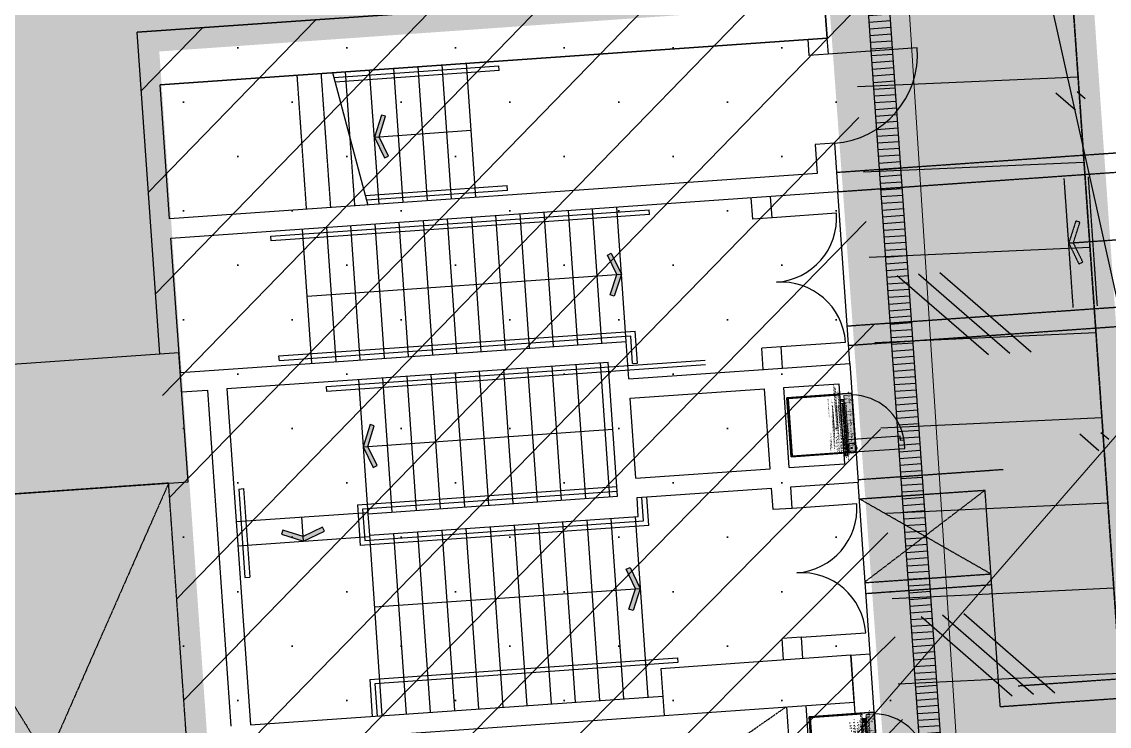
# Model space of a CAD drawing. Header units: millimetres. Extents: x 306 to 836129804, y -168137 to 818603917.
# Drawn here: x 834599264 to 834609363, y 818132562 to 818139105 of the extents above; entities that cross this region are included whole.
import ezdxf
from ezdxf.xclip import XClip

# ---------------------------------------------------------------- set-up
doc = ezdxf.new("R2010")
doc.units = ezdxf.units.MM
doc.header["$LTSCALE"] = 3
doc.header["$XCLIPFRAME"] = 0
for name, pattern in [('3A35X-MAGP-P-ADR-B01-0$0$HIDDEN', [0.375, 0.25, -0.125]), ('ACAD_ISO03W100', [30, 12, -18]), ('B0701', [2.34375, 1.5625, -0.78125]), ('CENTER2', [1.125, 0.75, -0.125, 0.125, -0.125]), ('Dash 1_100', [2.25, 1.25, -1]), ('DASHED', [0.75, 0.5, -0.25]), ('DASHED2', [0.375, 0.25, -0.125]), ('DIVIDE', [1.25, 0.5, -0.25, 0, -0.25, 0, -0.25])]:
    doc.linetypes.add(name, pattern=pattern)
for name, color, linetype, lineweight in [('029-ramp-l', 1, 'Continuous', 20), ('3A35X-MAGP-P-ADR-L00-L1$0$UAJ-08ALUM-h', 251, 'Continuous', 5), ('3A35X-MAGP-P-ADR-L00-L1$0$UAJ-08META', 251, 'Continuous', 9), ('3A35X-MAGP-P-ADR-L00-L1$0$UAJ-21EXWA-a', 251, 'Continuous', 13), ('3A35X-MAGP-P-ADR-L00-L1$0$UAJ-21EXWA-h', 251, 'Continuous', 9), ('3A35X-MAGP-P-ADR-L00-L1$0$UAJ-22INWA-a', 251, 'Continuous', 13), ('3A35X-MAGP-P-ADR-L00-L1$0$UAJ-32INFR-c', 251, 'Continuous', 9), ('3A35X-MAGP-P-ADR-L00-L1$0$UAJ-32INFR-h', 251, 'Continuous', 9), ('Eva-New', 1, 'ACAD_ISO03W100', 18), ('Hatch (CARR)', 252, 'Continuous', 35), ('Hatch (HOR not under LTC submission)', 252, 'Continuous', 35), ('UAJ-22INWA', 251, 'Continuous', 35), ('UAJ-32INFR', 251, 'Continuous', 25)]:
    doc.layers.add(name, color=color, linetype=linetype, lineweight=lineweight)
doc.layers.add('3A35X-MAGP-P-ADR-L00-L1$0$UAJ-21EXWA-$', color=251, linetype='Continuous', plot=False)
for name, color, linetype in [('_ANCILIARY', 40, 'Continuous'), ('_ANCILIARY HATCH', 1, 'Continuous'), ('_base', 251, 'Continuous'), ('_DEV LINE', 96, 'DIVIDE'), ('_P31', 251, 'Continuous'), ('_PARCEL BOUNDARY', 10, 'DASHED'), ('_SUBLEASE', 241, 'Continuous'), ('_SUBLEASE LINE', 10, 'DIVIDE')]:
    doc.layers.add(name, color=color, linetype=linetype)
pattern_1 = [(45, (-1740, 18), (-5, 5), []), (45, (-1738.3, 18), (-5, 5), []), (45, (-1738.2, 18), (-5, 5), []), (45, (-1738.1, 18), (-5, 5), []), (45, (-1738, 18), (-5, 5), []), (45, (-1737.9, 18), (-5, 5), []), (45, (-1737.8, 18), (-5, 5), []), (45, (-1737.7, 18), (-5, 5), [])]

# ---------------------------------------------------------------- blocks, each defined once
blk = doc.blocks.new('3A35X-MAGP-P-LD-00-0')
at = {"layer": '_base'}
blk.add_lwpolyline([(834606964, 818147617), (834614668, 818113039), (834618767, 818148442)], dxfattribs=at)
blk = doc.blocks.new('PB1')
at = {"layer": '_PARCEL BOUNDARY', "ltscale": 5, "const_width": 500, "flags": 128}
blk.add_lwpolyline([(834854731, 817545399), (834858529, 817489069), (834620586, 817472439), (834611000, 817471769), (834606247, 817538666)], dxfattribs=at)
blk = doc.blocks.new('*U2695')
at = {"layer": 'UAJ-22INWA'}
for p, q in [((500, -6587), (500, -12974)), ((0, -12974), (0, -6767))]:
    blk.add_line(p, q, dxfattribs=at)
blk.add_lwpolyline([(0, -12974), (500, -12974)], dxfattribs=at)
blk = doc.blocks.new('3A35X-MAGP-P-ADR-L00-L1$0$21_UNS-EXWA-Facade Extrusion_Type 2')
at = {"layer": '3A35X-MAGP-P-ADR-L00-L1$0$UAJ-21EXWA-h'}
h = blk.add_hatch(color=254, dxfattribs=at)
h.dxf.hatch_style = 1
edge = h.paths.add_edge_path(flags=16)
edge.add_line((94, 69), (96, 69))
edge.add_arc((96, 69), 0.5, 0, 90, ccw=False)
edge.add_line((96, 69), (96, 57))
edge.add_arc((90, 57), 6, -24.1131, 0, ccw=False)
edge.add_line((96, 55), (77, 55))
edge.add_arc((77, 54), 0.75, 90, 292.6567)
edge.add_arc((79, 51), 2.7, 8.4772, 112.6567, ccw=False)
edge.add_arc((82, 51), 0.75, 188.4772, 246.8609)
edge.add_arc((81, 50), 1, -110.8543, 66.8609, ccw=False)
edge.add_arc((81, 48), 0.75, 69.1457, 127.5294)
edge.add_arc((79, 51), 2.7, 193.9126, 307.5294, ccw=False)
edge.add_arc((75, 50), 0.75, 13.9126, 180)
edge.add_line((74, 50), (74, 47))
edge.add_arc((26, 291), 248, 272.8428, 281.3298, ccw=False)
edge.add_arc((38, 44), 1, 180, 272.8428, ccw=False)
edge.add_line((37, 44), (37, 49))
edge.add_line((37, 49), (34, 50))
edge.add_arc((33, 49), 0.75, 71.9348, 211.3069)
edge.add_arc((30, 48), 2.7, -72.8727, 31.3069, ccw=False)
edge.add_arc((31, 44), 0.75, 107.1273, 165.5111)
edge.add_arc((30, 45), 1, 167.7958, 345.5111, ccw=False)
edge.add_arc((28, 45), 0.75, 347.7958, 406.1796)
edge.add_arc((30, 48), 2.7, 112.5627, 226.1796, ccw=False)
edge.add_arc((29, 51), 0.75, 292.5627, 431.9348)
edge.add_line((29, 51), (28, 52))
edge.add_arc((28, 53), 1, 180, 251.9348, ccw=False)
edge.add_line((27, 53), (27, 70))
edge.add_arc((28, 70), 1, 110.9416, 180, ccw=False)
edge.add_line((28, 71), (30, 72))
edge.add_arc((30, 72), 0.75, 290.9416, 430.3137)
edge.add_arc((31, 76), 2.7, 146.1341, 250.3137, ccw=False)
edge.add_arc((28, 78), 0.75, 326.1341, 425.5622)
edge.add_arc((29, 79), 1, 182.8764, 245.5622, ccw=False)
edge.add_line((28, 79), (27, 81))
edge.add_arc((28, 81), 1, 39.0068, 182.8874, ccw=False)
edge.add_line((29, 82), (31, 80))
edge.add_arc((30, 80), 1, -23.679, 39.0068, ccw=False)
edge.add_arc((32, 79), 0.75, 156.321, 255.7491)
edge.add_arc((31, 76), 2.7, -28.4305, 75.7491, ccw=False)
edge.add_arc((34, 74), 0.75, 151.5695, 290.9416)
edge.add_line((34, 73), (39, 75))
edge.add_arc((64, 118), 49.8, 239.91, 296.8082)
edge.add_arc((86, 73), 0.5, 29.2666, 116.8082, ccw=False)
edge.add_line((87, 73), (89, 69))
edge.add_arc((90, 70), 0.75, 209.2666, 414.0907)
edge.add_arc((92, 72), 2.7, 120.4739, 234.0907, ccw=False)
edge.add_arc((90, 75), 0.75, 300.4739, 358.8576)
edge.add_arc((92, 75), 1, 1.1424, 178.8576, ccw=False)
edge.add_arc((94, 75), 0.75, 181.1424, 239.5261)
edge.add_arc((92, 72), 2.7, -44.6534, 59.5261, ccw=False)
edge.add_arc((94, 70), 0.75, 135.3466, 270)
edge = h.paths.add_edge_path()
edge.add_arc((26, 87), 2, 40.3561, 180)
edge.add_line((24, 87), (24, 42))
edge.add_arc((26, 42), 2, 180, 270.1749)
edge.add_arc((26, 291), 251, 270.1749, 285.5083)
edge.add_arc((90, 57), 9, 285.5083, 360)
edge.add_line((99, 57), (99, 72))
edge.add_arc((92, 72), 7.5, 0, 121.4668)
edge.add_arc((64, 118), 46.8, 220.3561, 301.4668, ccw=False)
blk = doc.blocks.new('3A35X-MAGP-P-ADR-L00-L1$0$21_UNS-EXWA-Facade Extrusion_Type 1')
at = {"layer": '3A35X-MAGP-P-ADR-L00-L1$0$UAJ-21EXWA-h'}
h = blk.add_hatch(color=254, dxfattribs=at)
h.dxf.hatch_style = 1
edge = h.paths.add_edge_path(flags=16)
edge.add_line((143, 146), (144, 145))
edge.add_arc((144, 146), 0.75, 232.3337, 371.7058)
edge.add_arc((148, 147), 2.7, 87.5262, 191.7058, ccw=False)
edge.add_arc((148, 150), 0.75, 267.5262, 366.9543)
edge.add_arc((150, 150), 1, 124.2685, 186.9543, ccw=False)
edge.add_line((149, 151), (151, 152))
edge.add_arc((152, 152), 1, -19.6011, 124.2575, ccw=False)
edge.add_line((153, 151), (152, 149))
edge.add_arc((151, 149), 1, 277.7131, 340.3989, ccw=False)
edge.add_arc((151, 148), 0.75, 97.7131, 197.1412)
edge.add_arc((148, 147), 2.7, -87.0384, 17.1412, ccw=False)
edge.add_arc((148, 143), 0.75, 92.9616, 232.3337)
edge.add_line((147, 142), (148, 142))
edge.add_arc((147, 142), 1, -34.5097, 52.3337, ccw=False)
edge.add_arc((153, 138), 6, 145.4903, 284.449)
edge.add_line((154, 132), (164, 134))
edge.add_arc((165, 128), 6.16, -74.5205, 104.449, ccw=False)
edge.add_arc((101, 362), 248, 272.8428, 285.4795, ccw=False)
edge.add_arc((113, 115), 1, 180, 272.8427, ccw=False)
edge.add_line((112, 115), (112, 120))
edge.add_line((112, 120), (109, 121))
edge.add_arc((108, 120), 0.75, 71.9348, 211.3069)
edge.add_arc((105, 118), 2.7, -72.8727, 31.3069, ccw=False)
edge.add_arc((106, 115), 0.75, 107.1273, 165.5111)
edge.add_arc((105, 116), 1, 167.7958, 345.5111, ccw=False)
edge.add_arc((103, 116), 0.75, 347.7958, 406.1796)
edge.add_arc((105, 118), 2.7, 112.5627, 226.1796, ccw=False)
edge.add_arc((104, 122), 0.75, 292.5627, 431.9348)
edge.add_line((104, 122), (103, 123))
edge.add_arc((103, 124), 1, 180, 251.9348, ccw=False)
edge.add_line((102, 124), (102, 140))
edge.add_arc((103, 140), 1, 108.0652, 180, ccw=False)
edge.add_line((103, 141), (104, 141))
edge.add_arc((104, 142), 0.75, 288.0652, 427.4373)
edge.add_arc((105, 145), 2.7, 143.2577, 247.4373, ccw=False)
edge.add_arc((103, 147), 0.75, 323.2577, 422.6858)
edge.add_arc((103, 149), 1, 180, 242.6858, ccw=False)
edge.add_line((102, 149), (102, 151))
edge.add_arc((103, 151), 1, 36.1304, 179.989, ccw=False)
edge.add_line((104, 152), (106, 150))
edge.add_arc((105, 149), 1, -26.5554, 36.1304, ccw=False)
edge.add_arc((106, 148), 0.75, 153.4446, 252.8727)
edge.add_arc((105, 145), 2.7, -31.3069, 72.8727, ccw=False)
edge.add_arc((108, 143), 0.75, 148.6931, 288.0652)
edge.add_line((109, 142), (113, 144))
edge.add_arc((113, 143), 1, 64.2804, 108.0652, ccw=False)
edge.add_arc((126, 169), 27.7, 244.1521, 305.1778)
edge.add_arc((142, 145), 1, 52.3337, 125.1832, ccw=False)
edge = h.paths.add_edge_path()
edge.add_arc((153, 138), 3, 142.3337, 284.449, ccw=False)
edge.add_line((150, 139), (155, 146))
edge.add_arc((150, 150), 6.32, 322.3337, 502.154)
edge.add_arc((126, 169), 24.7, 205.0822, 322.154, ccw=False)
edge.add_arc((101, 157), 2, 25.0822, 180)
edge.add_line((99, 157), (99, 111))
edge.add_arc((100, 111), 1, 180, 269.9452)
edge.add_arc((101, 362), 251, 269.9452, 285.4795)
edge.add_arc((165, 128), 9.16, 285.4795, 464.449)
edge.add_line((163, 137), (153, 135))
blk = doc.blocks.new('3A35X-MAGP-P-ADR-L00-L1$0$21_UNS-EXWA-Facade 4-1 Cladding-Section-2')
at = {"layer": '3A35X-MAGP-P-ADR-L00-L1$0$UAJ-08ALUM-h', "true_color": 0xffffff}
h = blk.add_hatch(color=7, dxfattribs=at)
h.dxf.hatch_style = 1
edge = h.paths.add_edge_path()
edge.add_arc((-149, 3276), 1.03, 180.7987, 281.3984)
edge.add_arc((-149, 3527), 252, 270.0064, 285.9254)
edge.add_arc((-83, 3294), 9.16, 288.8728, 327.3029)
edge.add_line((-75, 3289), (-75, 3299))
edge.add_line((-75, 3299), (-75, 3447))
edge.add_line((-75, 3447), (-150, 3447))
edge.add_line((-150, 3447), (-150, 3276))
h = blk.add_hatch(color=7, dxfattribs=at)
h.dxf.hatch_style = 1
edge = h.paths.add_edge_path()
edge.add_line((-75, 3450), (0, 3450))
edge.add_line((0, 3450), (0, 3244))
edge.add_arc((-9, 3244), 9.16, -74.5267, 0.0062, ccw=False)
edge.add_arc((-74, 3478), 251, 269.9514, 285.4734, ccw=False)
edge.add_arc((-74, 3227), 1, 180.0046, 269.9406, ccw=False)
edge.add_line((-75, 3227), (-75, 3450))
at = {"layer": '3A35X-MAGP-P-ADR-L00-L1$0$UAJ-21EXWA-h', "true_color": 0xffffff}
h = blk.add_hatch(color=7, dxfattribs=at)
h.dxf.hatch_style = 1
edge = h.paths.add_edge_path()
edge.add_line((-75, 2726), (-75, 2402))
edge.add_line((-75, 2402), (0, 2402))
edge.add_line((0, 2402), (0, 2698))
edge.add_arc((-9, 2697), 9.16, 3.9953, 104.4526)
edge.add_line((-11, 2706), (-21, 2704))
edge.add_arc((-22, 2706), 3, 142.3337, 284.449, ccw=False)
edge.add_line((-24, 2708), (-19, 2715))
edge.add_arc((-24, 2718), 6.32, 322.5136, 502.1538)
edge.add_arc((-49, 2737), 24.7, 263.6181, 322.154, ccw=False)
edge.add_arc((-49, 2737), 24.7, 205.0822, 263.6181, ccw=False)
edge.add_arc((-73, 2726), 2, 25.0822, 180)
h = blk.add_hatch(color=7, dxfattribs=at)
h.dxf.hatch_style = 1
edge = h.paths.add_edge_path()
edge.add_arc((-148, 2553), 2, 25.0822, 180, ccw=False)
edge.add_arc((-124, 2564), 24.7, 205.0822, 263.6181)
edge.add_arc((-124, 2564), 24.7, 263.6181, 322.154)
edge.add_arc((-99, 2545), 6.32, -37.4864, 142.1538, ccw=False)
edge.add_line((-94, 2541), (-99, 2535))
edge.add_arc((-97, 2533), 3, 142.3337, 284.449)
edge.add_line((-96, 2530), (-85, 2533))
edge.add_arc((-82, 2525), 8.56, 30.1697, 104.449, ccw=False)
edge.add_line((-75, 2529), (-75, 2405))
edge.add_line((-75, 2405), (-150, 2405))
edge.add_line((-150, 2405), (-150, 2553))
h = blk.add_hatch(color=7, dxfattribs=at)
h.dxf.hatch_style = 1
h.paths.add_polyline_path([(-150, 2395), (-75, 2395), (-75, 5), (-150, 5)])
h = blk.add_hatch(color=7, dxfattribs=at)
h.dxf.hatch_style = 1
h.paths.add_polyline_path([(-75, 2), (0, 2), (0, 2398), (-75, 2398)])
blk.add_lwpolyline([(-75, 2726), (-75, 2402), (0, 2402), (0, 2698, 0.468739), (-11, 2706), (-21, 2704, -0.714052), (-24, 2708), (-19, 2715, 0.996865), (-29, 2722, -0.261114), (-52, 2713, -0.261114), (-71, 2727, 0.801995)], format="xyb", close=True)
at = {"layer": '3A35X-MAGP-P-ADR-L00-L1$0$UAJ-08ALUM-h', "color": 18, "true_color": 0x000000}
for points in [[(-150, 3276, 0.469497), (-149, 3275, 0.069572), (-80, 3285, 0.169273), (-75, 3289, -0.996868), (-75, 3289, -0.001569), (-75, 3289, 0.716423), (-75, 3289, -0.001569), (-75, 3289), (-75, 3299), (-75, 3447), (-150, 3447), (-150, 3276, -3.687037)], [(-75, 3450), (0, 3450), (0, 3244, -0.337183), (-7, 3235, -0.067831), (-74, 3226, -0.413886), (-75, 3227), (-75, 3450)]]:
    blk.add_lwpolyline(points, format="xyb", dxfattribs=at)
at = {"layer": '3A35X-MAGP-P-ADR-L00-L1$0$UAJ-08META', "color": 1}
for points in [[(-150, 3276, 0.469497), (-149, 3275, 0.069572), (-80, 3285, 0.169273), (-75, 3289, -0.996868), (-75, 3289, -0.001569), (-75, 3289, 0.716423), (-75, 3289, -0.001569), (-75, 3289), (-75, 3299), (-75, 3447), (-150, 3447), (-150, 3276, -3.687037)], [(-75, 3450), (0, 3450), (0, 3244, -0.337183), (-7, 3235, -0.067831), (-74, 3226, -0.413886), (-75, 3227), (-75, 3450)]]:
    blk.add_lwpolyline(points, format="xyb", dxfattribs=at)
at = {"layer": '3A35X-MAGP-P-ADR-L00-L1$0$UAJ-21EXWA-h'}
blk.add_lwpolyline([(-153, 3450), (0, 3450)], dxfattribs=at)
blk.add_lwpolyline([(-150, 2553, -0.801995), (-146, 2554, 0.261114), (-126, 2540, 0.261114), (-104, 2549, -0.996865), (-94, 2541), (-99, 2535, 0.714052), (-96, 2530), (-85, 2533, -0.335951), (-75, 2529), (-75, 2405), (-150, 2405), (-150, 2553, 0.268696)], format="xyb", dxfattribs=at)
for points in [[(-150, 2395), (-75, 2395), (-75, 5), (-150, 5)], [(-75, 2), (0, 2), (0, 2398), (-75, 2398)]]:
    blk.add_lwpolyline(points, close=True, dxfattribs=at)
at = {"layer": '3A35X-MAGP-P-ADR-L00-L1$0$UAJ-22INWA-a', "color": 4, "lineweight": -2}
for points in [[(-213, 3426), (-213, 3480, 0.414214), (-216, 3483), (-228, 3483), (-228, 3488), (-215, 3488, -0.414214), (-208, 3480), (-208, 3425, -0.414214), (-215, 3418), (-228, 3418), (-228, 3423), (-216, 3423, 0.414214)], [(-213, 2373), (-213, 2427, 0.414214), (-216, 2430), (-228, 2430), (-228, 2435), (-215, 2435, -0.414214), (-208, 2428), (-208, 2373, -0.414214), (-215, 2365), (-228, 2365), (-228, 2370), (-216, 2370, 0.414214)], [(-213, 27), (-213, -27, -0.414214), (-216, -30), (-228, -30), (-228, -35), (-215, -35, 0.414214), (-208, -28), (-208, 27, 0.414214), (-215, 35), (-228, 35), (-228, 30), (-216, 30, -0.414214)]]:
    blk.add_lwpolyline(points, format="xyb", close=True, dxfattribs=at)
for points in [[(-205, 3412), (-157, 3412), (-157, 3416), (-201, 3416), (-201, 3488), (-157, 3488), (-157, 3492), (-205, 3492), (-205, 3412)], [(-205, 2360), (-157, 2360), (-157, 2364), (-201, 2364), (-201, 2436), (-157, 2436), (-157, 2440), (-205, 2440), (-205, 2360)], [(-205, 40), (-157, 40), (-157, 36), (-201, 36), (-201, -36), (-157, -36), (-157, -40), (-205, -40), (-205, 40)]]:
    blk.add_lwpolyline(points, dxfattribs=at)
for points in [[(-153, 3414), (-153, 3431), (-194, 3431), (-194, 3436), (-153, 3436), (-153, 3450), (-75, 3450), (-75, 3447), (-150, 3447), (-150, 3414), (-153, 3414)], [(-153, 2438), (-153, 2421), (-194, 2421), (-194, 2416), (-153, 2416), (-153, 2402), (-75, 2402), (-75, 2405), (-150, 2405), (-150, 2438), (-153, 2438)], [(-153, 2362), (-153, 2379), (-194, 2379), (-194, 2384), (-153, 2384), (-153, 2398), (-75, 2398), (-75, 2395), (-150, 2395), (-150, 2362), (-153, 2362)], [(-153, 38), (-153, 21), (-194, 21), (-194, 16), (-153, 16), (-153, 2), (-75, 2), (-75, 5), (-150, 5), (-150, 38), (-153, 38)]]:
    blk.add_lwpolyline(points, close=True, dxfattribs=at)
at = {"layer": '3A35X-MAGP-P-ADR-L00-L1$0$UAJ-22INWA-a', "color": 8, "lineweight": -2}
for points in [[(-184, 3473), (-184, 3488), (-175, 3488), (-175, 3473)], [(-184, 3436), (-184, 3468)], [(-175, 3468), (-175, 3436)], [(-175, 3431), (-175, 3416), (-184, 3416), (-184, 3431)], [(-184, 2421), (-184, 2436), (-175, 2436), (-175, 2421)], [(-184, 2384), (-184, 2416)], [(-175, 2379), (-175, 2364), (-184, 2364), (-184, 2379)], [(-175, 2416), (-175, 2384)], [(-175, 21), (-175, 36), (-184, 36), (-184, 21)], [(-184, 16), (-184, -16)], [(-175, -16), (-175, 16)], [(-184, -21), (-184, -36), (-175, -36), (-175, -21)]]:
    blk.add_lwpolyline(points, dxfattribs=at)
for name, p in [('3A35X-MAGP-P-ADR-L00-L1$0$21_UNS-EXWA-Facade Extrusion_Type 1', (-174, 3291)), ('3A35X-MAGP-P-ADR-L00-L1$0$21_UNS-EXWA-Facade Extrusion_Type 1', (-174, 3200)), ('3A35X-MAGP-P-ADR-L00-L1$0$21_UNS-EXWA-Facade Extrusion_Type 2', (-174, 3235)), ('3A35X-MAGP-P-ADR-L00-L1$0$21_UNS-EXWA-Facade Extrusion_Type 1', (-174, 3116)), ('3A35X-MAGP-P-ADR-L00-L1$0$21_UNS-EXWA-Facade Extrusion_Type 1', (-174, 2569)), ('3A35X-MAGP-P-ADR-L00-L1$0$21_UNS-EXWA-Facade Extrusion_Type 2', (-174, 2466)), ('3A35X-MAGP-P-ADR-L00-L1$0$21_UNS-EXWA-Facade Extrusion_Type 1', (-174, 2369)), ('3A35X-MAGP-P-ADR-L00-L1$0$21_UNS-EXWA-Facade Extrusion_Type 1', (-174, 2292)), ('3A35X-MAGP-P-ADR-L00-L1$0$21_UNS-EXWA-Facade Extrusion_Type 1', (-174, 2238)), ('3A35X-MAGP-P-ADR-L00-L1$0$21_UNS-EXWA-Facade Extrusion_Type 2', (-174, 2182)), ('3A35X-MAGP-P-ADR-L00-L1$0$21_UNS-EXWA-Facade Extrusion_Type 1', (-174, 2146)), ('3A35X-MAGP-P-ADR-L00-L1$0$21_UNS-EXWA-Facade Extrusion_Type 1', (-174, 2063)), ('3A35X-MAGP-P-ADR-L00-L1$0$21_UNS-EXWA-Facade Extrusion_Type 2', (-174, 1982)), ('3A35X-MAGP-P-ADR-L00-L1$0$21_UNS-EXWA-Facade Extrusion_Type 1', (-174, 1946)), ('3A35X-MAGP-P-ADR-L00-L1$0$21_UNS-EXWA-Facade Extrusion_Type 1', (-174, 1863)), ('3A35X-MAGP-P-ADR-L00-L1$0$21_UNS-EXWA-Facade Extrusion_Type 2', (-174, 1782)), ('3A35X-MAGP-P-ADR-L00-L1$0$21_UNS-EXWA-Facade Extrusion_Type 1', (-174, 1746)), ('3A35X-MAGP-P-ADR-L00-L1$0$21_UNS-EXWA-Facade Extrusion_Type 1', (-174, 1663)), ('3A35X-MAGP-P-ADR-L00-L1$0$21_UNS-EXWA-Facade Extrusion_Type 2', (-174, 1582)), ('3A35X-MAGP-P-ADR-L00-L1$0$21_UNS-EXWA-Facade Extrusion_Type 1', (-174, 1546)), ('3A35X-MAGP-P-ADR-L00-L1$0$21_UNS-EXWA-Facade Extrusion_Type 1', (-174, 1463)), ('3A35X-MAGP-P-ADR-L00-L1$0$21_UNS-EXWA-Facade Extrusion_Type 2', (-174, 1382)), ('3A35X-MAGP-P-ADR-L00-L1$0$21_UNS-EXWA-Facade Extrusion_Type 1', (-174, 1346)), ('3A35X-MAGP-P-ADR-L00-L1$0$21_UNS-EXWA-Facade Extrusion_Type 1', (-174, 1263)), ('3A35X-MAGP-P-ADR-L00-L1$0$21_UNS-EXWA-Facade Extrusion_Type 2', (-174, 1182)), ('3A35X-MAGP-P-ADR-L00-L1$0$21_UNS-EXWA-Facade Extrusion_Type 1', (-174, 1146)), ('3A35X-MAGP-P-ADR-L00-L1$0$21_UNS-EXWA-Facade Extrusion_Type 1', (-174, 1063)), ('3A35X-MAGP-P-ADR-L00-L1$0$21_UNS-EXWA-Facade Extrusion_Type 2', (-174, 982)), ('3A35X-MAGP-P-ADR-L00-L1$0$21_UNS-EXWA-Facade Extrusion_Type 1', (-174, 946)), ('3A35X-MAGP-P-ADR-L00-L1$0$21_UNS-EXWA-Facade Extrusion_Type 1', (-174, 863)), ('3A35X-MAGP-P-ADR-L00-L1$0$21_UNS-EXWA-Facade Extrusion_Type 2', (-174, 782)), ('3A35X-MAGP-P-ADR-L00-L1$0$21_UNS-EXWA-Facade Extrusion_Type 1', (-174, 746)), ('3A35X-MAGP-P-ADR-L00-L1$0$21_UNS-EXWA-Facade Extrusion_Type 1', (-174, 663)), ('3A35X-MAGP-P-ADR-L00-L1$0$21_UNS-EXWA-Facade Extrusion_Type 2', (-174, 582)), ('3A35X-MAGP-P-ADR-L00-L1$0$21_UNS-EXWA-Facade Extrusion_Type 1', (-174, 546)), ('3A35X-MAGP-P-ADR-L00-L1$0$21_UNS-EXWA-Facade Extrusion_Type 1', (-174, 463)), ('3A35X-MAGP-P-ADR-L00-L1$0$21_UNS-EXWA-Facade Extrusion_Type 1', (-174, 346)), ('3A35X-MAGP-P-ADR-L00-L1$0$21_UNS-EXWA-Facade Extrusion_Type 2', (-174, 382)), ('3A35X-MAGP-P-ADR-L00-L1$0$21_UNS-EXWA-Facade Extrusion_Type 1', (-174, 263)), ('3A35X-MAGP-P-ADR-L00-L1$0$21_UNS-EXWA-Facade Extrusion_Type 1', (-174, 146)), ('3A35X-MAGP-P-ADR-L00-L1$0$21_UNS-EXWA-Facade Extrusion_Type 2', (-174, 182)), ('3A35X-MAGP-P-ADR-L00-L1$0$21_UNS-EXWA-Facade Extrusion_Type 1', (-174, 63)), ('3A35X-MAGP-P-ADR-L00-L1$0$21_UNS-EXWA-Facade Extrusion_Type 1', (-174, -54)), ('3A35X-MAGP-P-ADR-L00-L1$0$21_UNS-EXWA-Facade Extrusion_Type 2', (-174, -18))]:
    blk.add_blockref(name, p)
blk = doc.blocks.new('AUDIT_I_210513140828-7')
at = {"layer": '3A35X-MAGP-P-ADR-L00-L1$0$UAJ-32INFR-c'}
h = blk.add_hatch(color=256, dxfattribs=at)
h.dxf.hatch_style = 1
h.paths.add_polyline_path([(0, 10, 0.414214), (10, 0), (26, 0, 0.414214), (36, 10), (36, 38), (33, 38), (33, 10, -0.414214), (26, 3), (10, 3, -0.414214), (3, 10), (3, 38), (0, 38)])
at = {"layer": '3A35X-MAGP-P-ADR-L00-L1$0$UAJ-32INFR-h'}
h = blk.add_hatch(dxfattribs=at)
h.set_pattern_fill('STAAL', color=256)
h.set_pattern_definition(pattern_1)
h.paths.add_polyline_path([(0, 10, 0.414214), (10, 0), (26, 0, 0.414214), (36, 10), (36, 38), (33, 38), (33, 10, -0.414214), (26, 3), (10, 3, -0.414214), (3, 10), (3, 38), (0, 38)])
at = {"layer": '3A35X-MAGP-P-ADR-L00-L1$0$UAJ-22INWA-a', "lineweight": -2}
for points in [[(0, 38), (0, 10, 0.414214), (10, 0), (26, 0, 0.414214), (36, 10), (36, 38)], [(3, 38), (3, 10, 0.414214), (10, 3), (26, 3, 0.414214), (33, 10), (33, 38)]]:
    blk.add_lwpolyline(points, format="xyb", dxfattribs=at)
for points in [[(0, 38), (3, 38)], [(36, 38), (33, 38)]]:
    blk.add_lwpolyline(points, dxfattribs=at)
blk = doc.blocks.new('*U2715')
at = {"layer": '3A35X-MAGP-P-ADR-L00-L1$0$UAJ-32INFR-h'}
h = blk.add_hatch(dxfattribs=at)
h.set_pattern_fill('A-INSULATION', color=256, scale=35, style=0)
h.set_pattern_definition([(71.565, (24.818, 7), (-14, 1e-05), [22.1359, -14.7573]), (279, (24.818, 7), (14, -1e-07), [2.1901, -33.2462]), (297, (25.168, 4.83), (14, 2e-09), [2.1901, -37.0913]), (315, (26.148, 2.87), (14, -4e-15), [2.1901, -47.3074]), (333, (27.688, 1.33), (14, 2e-07), [2.1901, -74.904]), (351, (29.648, 0.35), (13.997396, 0.000413), [2.1901, -221.5458]), (9, (31.818, 0), (-14, 1e-07), [2.1901, -221.5458]), (27, (33.988, 0.35), (-14, 2e-07), [2.1901, -74.904]), (45, (35.948, 1.33), (-14, 1e-15), [2.1901, -47.3074]), (63, (37.488, 2.87), (-14, 2e-09), [2.1901, -37.0913]), (81, (38.468, 4.83), (-14, -1e-07), [2.1901, -33.2462]), (288.435, (31.818, 28), (14, 1e-05), [22.1359, -14.7573]), (261, (32.168, 30.17), (14, 1e-07), [2.1901, -33.2462]), (243, (33.148, 32.13), (14, -2e-09), [2.1901, -37.0913]), (225, (34.688, 33.67), (14, -2e-15), [2.1901, -47.3074]), (207, (36.648, 34.65), (14, -2e-07), [2.1901, -74.904]), (189, (38.818, 35), (14, -1e-07), [2.1901, -221.5458]), (171, (40.988, 34.65), (-14, -1e-07), [2.1901, -221.5458]), (153, (42.948, 33.67), (-14, -2e-07), [2.1901, -74.904]), (135, (44.488, 32.13), (-14, 1e-15), [2.1901, -47.3074]), (117, (45.468, 30.17), (-14, -2e-09), [2.1901, -37.0913]), (99, (45.818, 28), (-14, 2e-07), [2.1901, -33.2462])])
h.paths.add_polyline_path([(0, 0), (445, 0), (445, 35), (0, 35)])
blk.add_lwpolyline([(0, 0), (445, 0), (445, 35), (0, 35)], close=True, dxfattribs=at)
blk = doc.blocks.new('AUDIT_I_210513140828-8')
at = {"layer": '3A35X-MAGP-P-ADR-L00-L1$0$UAJ-32INFR-c'}
h = blk.add_hatch(color=256, dxfattribs=at)
h.dxf.hatch_style = 1
h.paths.add_polyline_path([(0, 10, 0.414214), (10, 0), (26, 0, 0.414214), (36, 10), (36, 38), (33, 38), (33, 10, -0.414214), (26, 3), (10, 3, -0.414214), (3, 10), (3, 38), (0, 38)])
at = {"layer": '3A35X-MAGP-P-ADR-L00-L1$0$UAJ-32INFR-h'}
h = blk.add_hatch(dxfattribs=at)
h.set_pattern_fill('STAAL', color=256)
h.set_pattern_definition(pattern_1)
h.paths.add_polyline_path([(0, 10, 0.414214), (10, 0), (26, 0, 0.414214), (36, 10), (36, 38), (33, 38), (33, 10, -0.414214), (26, 3), (10, 3, -0.414214), (3, 10), (3, 38), (0, 38)])
at = {"layer": '3A35X-MAGP-P-ADR-L00-L1$0$UAJ-22INWA-a', "lineweight": -2}
for points in [[(0, 38), (0, 10, 0.414214), (10, 0), (26, 0, 0.414214), (36, 10), (36, 38)], [(3, 38), (3, 10, 0.414214), (10, 3), (26, 3, 0.414214), (33, 10), (33, 38)]]:
    blk.add_lwpolyline(points, format="xyb", dxfattribs=at)
for points in [[(0, 38), (3, 38)], [(36, 38), (33, 38)]]:
    blk.add_lwpolyline(points, dxfattribs=at)
blk = doc.blocks.new('3A35X-MAGP-P-ADR-L00-L1$0$21_UNS-EXWA-Facade FS Inlet Plan-a')
for points in [[(-454, 270), (-454, 195), (-419, 195), (-419, 155), (110, 155), (110, 195), (65, 195), (65, 270)], [(0, -275), (604, -275), (604, 275), (0, 275)]]:
    blk.add_lwpolyline(points, close=True)
blk.add_lwpolyline([(115, -265), (115, -265), (594, -265), (594, 265), (115, 265)])
for radius in [46.5, 5.4]:
    blk.add_circle((37, 233), radius)
blk.add_arc((37, 233), 493, 184.3702, 265.6308)
at = {"layer": '3A35X-MAGP-P-ADR-L00-L1$0$UAJ-21EXWA-$'}
blk.add_lwpolyline([(0, 275), (604, 275), (604, -275), (0, -275)], close=True, dxfattribs=at)
at = {"layer": '3A35X-MAGP-P-ADR-L00-L1$0$UAJ-21EXWA-a'}
blk.add_lwpolyline([(0, 260), (75, 260), (75, -259), (0, -259)], close=True, dxfattribs=at)
for points in [[(95, 282), (93, 282), (93, 300), (77, 300), (77, -221), (93, -221), (93, -203), (95, -203), (95, -221, -0.414214), (93, -223), (77, -223, -0.414214), (75, -221), (75, 300, -0.414214), (77, 302), (93, 302, -0.414214), (95, 300)], [(95, 282), (97, 282), (97, 300), (113, 300), (113, -221), (97, -221), (97, -203), (95, -203), (95, -221, 0.414214), (97, -223), (113, -223, 0.414214), (115, -221), (115, 300, 0.414214), (113, 302), (97, 302, 0.414214), (95, 300)]]:
    blk.add_lwpolyline(points, format="xyb", close=True, dxfattribs=at)
ref = blk.add_blockref('3A35X-MAGP-P-ADR-L00-L1$0$21_UNS-EXWA-Facade 4-1 Cladding-Section-2', (0, -485), dxfattribs=dict(xscale=-0.9999999999999997, rotation=4.378074786731525e-08))
XClip(ref).set_block_clipping_path([(-75.107008338, 226.3732920885), (0.1000003815, 745.0289859772)])
at = {"rotation": 270}
blk.add_blockref('*U2715', (78, 262), dxfattribs=at)
at = {"layer": '3A35X-MAGP-P-ADR-L00-L1$0$UAJ-08META'}
blk.add_blockref('AUDIT_I_210513140828-7', (77, 262), dxfattribs=at)
at = {"layer": '3A35X-MAGP-P-ADR-L00-L1$0$UAJ-08META', "xscale": -1, "rotation": 180}
blk.add_blockref('AUDIT_I_210513140828-8', (77, -183), dxfattribs=at)
blk = doc.blocks.new('D830')
at = {"layer": 'UAJ-32INFR', "ltscale": 0.5}
blk.add_line((0, 830), (0, 0), dxfattribs=at)
blk.add_arc((0, 0), 830, 0, 90, dxfattribs=at)
blk = doc.blocks.new('D1200')
at = {"layer": 'UAJ-32INFR', "ltscale": 0.5}
for p, q in [((0, 600), (0, 0)), ((1200, 0), (1200, 600))]:
    blk.add_line(p, q, dxfattribs=at)
for centre, start, end in [((0, 0), 0, 90), ((1200, 0), 90, 180)]:
    blk.add_arc(centre, 600, start, end, dxfattribs=at)
blk = doc.blocks.new('3A35X-MAGP-P-ADR-L00-L1')
at = {"layer": '_P31'}
h = blk.add_hatch(dxfattribs=at)
h.set_pattern_fill('LINE', color=256, scale=500)
h.set_pattern_definition([(3.99891, (834622085.35, 818066771.545), (-4.35859, 62.347836), [])])
h.paths.add_polyline_path([(834606760, 818147313), (834606560, 818147299), (834609134, 818110477), (834609334, 818110491)])
for points in [[(834602606, 818138238), (834602540, 818138033), (834602634, 818137839), (834602670, 818137857), (834602583, 818138036), (834602644, 818138226)], [(834604740, 818136954), (834604834, 818136760), (834604768, 818136555), (834604730, 818136567), (834604791, 818136757), (834604704, 818136936)], [(834602501, 818135363), (834602435, 818135158), (834602529, 818134964), (834602565, 818134982), (834602478, 818135161), (834602539, 818135351)], [(834601677, 818134346), (834601882, 818134280), (834602076, 818134374), (834602059, 818134410), (834601879, 818134323), (834601690, 818134384)], [(834604914, 818134036), (834605008, 818133842), (834604942, 818133637), (834604904, 818133649), (834604965, 818133839), (834604878, 818134019)]]:
    blk.add_hatch(color=256, dxfattribs=at).paths.add_polyline_path(points)
at = {"layer": '_P31', "linetype": '3A35X-MAGP-P-ADR-B01-0$0$HIDDEN', "lineweight": -3, "ltscale": 5}
blk.add_hatch(color=256, dxfattribs=at).paths.add_polyline_path([(834609054, 818137254), (834608988, 818137049), (834609082, 818136855), (834609118, 818136873), (834609031, 818137052), (834609092, 818137242)])
at = {"layer": '_P31', "ltscale": 4}
for p, q in [((834600546, 818136016), (834600337, 818139007, 0)), ((834606564, 818138941), (834606574, 818138791)), ((834606743, 818138953), (834606754, 818138804)), ((834606754, 818138804), (834606574, 818138791)), ((834600638, 818137273), (834600551, 818138520)), ((834606812, 818137976), (834606632, 818137963)), ((834606632, 818137963), (834606651, 818137694)), ((834606812, 818137976), (834606844, 818137527)), ((834606651, 818137694), (834600638, 818137273)), ((834600651, 818137094), (834606844, 818137527)), ((834606053, 818137271, 0), (834606039, 818137470, 0)), ((834606233, 818137284, 0), (834606219, 818137482, 0)), ((834606233, 818137284, 0), (834606053, 818137271, 0)), ((834600738, 818135847), (834600651, 818137094)), ((834600738, 818135847), (834604878, 818136136)), ((834604902, 818135787), (834604878, 818136136)), ((834606316, 818136086, 0), (834606137, 818136074, 0)), ((834606151, 818135874, 0), (834606137, 818136074, 0)), ((834606330, 818135887, 0), (834606316, 818136086, 0)), ((834601169, 818135697), (834604711, 818135944)), ((834604798, 818134697), (834604711, 818135944)), ((834604902, 818135787), (834606955, 818135931)), ((834606955, 818135931), (834607032, 818134828)), ((834600750, 818135667), (834600990, 818135684)), ((834600990, 818135684, 0), (834601208, 818132562, 0)), ((834601169, 818135697, 0), (834601388, 818132574, 0)), ((834604915, 818135608), (834606162, 818135695)), ((834606214, 818134952), (834606162, 818135695)), ((834606341, 818135707), (834606853, 818135743)), ((834606393, 818134964), (834606341, 818135707)), ((834606853, 818135743), (834606905, 818135000)), ((834604967, 818134864), (834604915, 818135608)), ((834606393, 818134964), (834606905, 818135000)), ((834604967, 818134864), (834606214, 818134952)), ((834604979, 818134685), (834606228, 818134772)), ((834606242, 818134573), (834606228, 818134772)), ((834606407, 818134785), (834607032, 818134828)), ((834606421, 818134585), (834606407, 818134785)), ((834602479, 818134535), (834604798, 818134697)), ((834604991, 818134510), (834604979, 818134685)), ((834606421, 818134585, 0), (834606242, 818134573, 0)), ((834602479, 818134535), (834602493, 818134336)), ((834602493, 818134336), (834604991, 818134510)), ((834606505, 818133388, 0), (834606326, 818133376, 0)), ((834606339, 818133177, 0), (834606326, 818133376, 0)), ((834606519, 818133189, 0), (834606505, 818133388, 0)), ((834606963, 818133221), (834607144, 818133233)), ((834606963, 818133221), (834607001, 818132680)), ((834607181, 818132693), (834607144, 818133233)), ((834601388, 818132574, 0), (834605218, 818132842, 0)), ((834606578, 818129766, 0), (834606370, 818132742, 0)), ((834606757, 818129779, 0), (834606549, 818132755, 0)), ((834600981, 818132365, 0), (834605230, 818132662, 0)), ((834607180, 818132693), (834607001, 818132680))]:
    blk.add_line(p, q, dxfattribs=at)
at = {"layer": '_P31', "ltscale": 0.2}
for p, q in [((834603257, 818137457), (834603170, 818138704, 0)), ((834603481, 818137472), (834603394, 818138719, 0)), ((834602315, 818138017, 0), (834602272, 818138641, 0)), ((834602583, 818137410), (834602496, 818138657, 0)), ((834602808, 818137425), (834602721, 818138672, 0)), ((834603032, 818137441), (834602945, 818138688, 0)), ((834603531, 818136042), (834603444, 818137289)), ((834603756, 818136058), (834603668, 818137305)), ((834603980, 818136073), (834603893, 818137320)), ((834604204, 818136089), (834604117, 818137336)), ((834604429, 818136105), (834604342, 818137352)), ((834604653, 818136120), (834604566, 818137368)), ((834604878, 818136136), (834604791, 818137383)), ((834602184, 818135948), (834602097, 818137195)), ((834602409, 818135963), (834602322, 818137211)), ((834602633, 818135979), (834602546, 818137226)), ((834602858, 818135995), (834602771, 818137242)), ((834603082, 818136010), (834602995, 818137258)), ((834603307, 818136026), (834603219, 818137273)), ((834601960, 818135932), (834601873, 818137179)), ((834601916, 818136556), (834604834, 818136760)), ((834603738, 818135876), (834603825, 818134629)), ((834603963, 818135892), (834604050, 818134645)), ((834604187, 818135908), (834604274, 818134661)), ((834604412, 818135923), (834604499, 818134676)), ((834604636, 818135939), (834604723, 818134692)), ((834602391, 818135782), (834602479, 818134535)), ((834602616, 818135798), (834602703, 818134551)), ((834602840, 818135813), (834602928, 818134566)), ((834603065, 818135829), (834603152, 818134582)), ((834603289, 818135845), (834603376, 818134598)), ((834603514, 818135860), (834603601, 818134614)), ((834602435, 818135158), (834604754, 818135321)), ((834601256, 818134462), (834602478, 818134548)), ((834601882, 818134280), (834601867, 818134505)), ((834604288, 818134461), (834604405, 818132785)), ((834604513, 818134477), (834604630, 818132801)), ((834604737, 818134492), (834604854, 818132816)), ((834604962, 818134508), (834605079, 818132832)), ((834602941, 818134367), (834603059, 818132691)), ((834603166, 818134383), (834603283, 818132707)), ((834603390, 818134398), (834603508, 818132722)), ((834603615, 818134414), (834603732, 818132738)), ((834603839, 818134430), (834603956, 818132754)), ((834604064, 818134445), (834604181, 818132769)), ((834601271, 818134238), (834602493, 818134323)), ((834602493, 818134336), (834602610, 818132660)), ((834602717, 818134351), (834602834, 818132675)), ((834602539, 818133670), (834605008, 818133842))]:
    blk.add_line(p, q, dxfattribs=at)
at = {"layer": '_P31', "linetype": 'DASHED2', "lineweight": -3, "ltscale": 5}
for p, q in [((834601910, 818137362), (834601823, 818138610, 0)), ((834602135, 818137378, 0), (834602047, 818138625, 0)), ((834602359, 818137394, 0), (834602315, 818138017, 0))]:
    blk.add_line(p, q, dxfattribs=at)
at = {"layer": '_P31'}
for p, q in [((834602151, 818138632, 0), (834602480, 818137402, 0)), ((834602163, 818138588, 0), (834603696, 818138695, 0)), ((834603700, 818138650, 0), (834602175, 818138544, 0)), ((834603700, 818138650, 0), (834603696, 818138695, 0)), ((834602456, 818137491), (834603774, 818137583)), ((834603777, 818137538), (834602468, 818137446)), ((834603777, 818137538), (834603774, 818137583)), ((834606955, 818135931), (834606844, 818137527)), ((834601577, 818137113), (834605093, 818137359)), ((834605096, 818137314), (834601580, 818137069)), ((834605096, 818137314), (834605093, 818137359)), ((834601580, 818137069), (834601577, 818137113)), ((834601654, 818136001), (834604961, 818136232)), ((834604920, 818136184), (834601658, 818135956)), ((834604937, 818135930), (834604920, 818136184)), ((834604982, 818135933), (834604961, 818136232)), ((834601658, 818135956), (834601654, 818136001)), ((834602095, 818135716), (834605612, 818135962)), ((834605615, 818135917), (834602098, 818135671)), ((834604937, 818135930), (834604982, 818135933)), ((834602098, 818135671), (834602095, 818135716)), ((834601280, 818134764), (834601325, 818134768)), ((834601280, 818134764), (834601337, 818133942)), ((834601325, 818134768), (834601382, 818133945)), ((834602383, 818134619), (834604792, 818134787)), ((834607143, 818133233), (834607032, 818134828)), ((834604795, 818134742), (834602431, 818134577)), ((834605039, 818134468), (834605024, 818134688)), ((834605088, 818134427), (834605069, 818134691)), ((834602383, 818134619), (834602409, 818134239)), ((834602431, 818134577), (834602451, 818134288)), ((834602451, 818134288), (834605039, 818134468)), ((834605088, 818134427), (834602409, 818134239)), ((834601337, 818133942), (834601382, 818133945)), ((834602496, 818132997, 0), (834605354, 818133197, 0)), ((834605357, 818133152, 0), (834602544, 818132956, 0)), ((834605354, 818133197), (834605357, 818133152, 0)), ((834602496, 818132997, 0), (834602520, 818132653, 0)), ((834602544, 818132956, 0), (834602565, 818132656, 0))]:
    blk.add_line(p, q, dxfattribs=at)
at = {"layer": '_P31', "linetype": '3A35X-MAGP-P-ADR-B01-0$0$HIDDEN', "lineweight": -3, "ltscale": 5}
for p, q in [((834606832, 818137706), (834611231, 818138013)), ((834606843, 818137526), (834611064, 818137821)), ((834609030, 818136451), (834608946, 818137648)), ((834609254, 818136466), (834609171, 818137663)), ((834608988, 818137049), (834609661, 818137096)), ((834606930, 818136279), (834609705, 818136473)), ((834606943, 818136099), (834609538, 818136281)), ((834607030, 818134852), (834608378, 818134947)), ((834607042, 818134673), (834608211, 818134754)), ((834608265, 818133976), (834607044, 818134673)), ((834607096, 818133903), (834608211, 818134754, 0)), ((834608352, 818132744), (834608211, 818134754)), ((834607097, 818133895), (834608265, 818133976)), ((834607104, 818133795), (834608272, 818133877)), ((834608519, 818132937), (834614858, 818133380)), ((834608352, 818132744), (834615573, 818133249))]:
    blk.add_line(p, q, dxfattribs=at)
at = {"layer": '_P31', "linetype": 'CENTER2', "ltscale": 4}
blk.add_line((834601608, 818129419, 0), (834606362, 818132741), dxfattribs=at)
at = {"layer": '_P31'}
for points in [[(834606760, 818147313), (834606560, 818147299), (834609134, 818110477), (834609334, 818110491)], [(834604740, 818136954), (834604834, 818136760), (834604768, 818136555), (834604730, 818136567), (834604791, 818136757), (834604704, 818136936)], [(834602501, 818135363), (834602435, 818135158), (834602529, 818134964), (834602565, 818134982), (834602478, 818135161), (834602539, 818135351)], [(834601677, 818134346), (834601882, 818134280), (834602076, 818134374), (834602059, 818134410), (834601879, 818134323), (834601690, 818134384)], [(834604914, 818134036), (834605008, 818133842), (834604942, 818133637), (834604904, 818133649), (834604965, 818133839), (834604878, 818134019)], [(834606963, 818133221), (834605200, 818133096), (834605230, 818132662), (834606994, 818132786)]]:
    blk.add_lwpolyline(points, close=True, dxfattribs=at)
at = {"layer": '_P31', "elevation": 0}
for points in [[(834602606, 818138238), (834602540, 818138033), (834602634, 818137839), (834602670, 818137857), (834602583, 818138036), (834602644, 818138226)], [(834597132, 818134574), (834600809, 818134831), (834600725, 818136029), (834597049, 818135772)]]:
    blk.add_lwpolyline(points, close=True, dxfattribs=at)
at = {"layer": '_P31', "ltscale": 0.2, "flags": 128}
blk.add_lwpolyline([(834602540, 818138033), (834603438, 818138096)], dxfattribs=at)
at = {"layer": '_P31', "linetype": '3A35X-MAGP-P-ADR-B01-0$0$HIDDEN', "lineweight": -3, "ltscale": 5}
blk.add_lwpolyline([(834609054, 818137254), (834608988, 818137049), (834609082, 818136855), (834609118, 818136873), (834609031, 818137052), (834609092, 818137242)], close=True, dxfattribs=at)
at = {"layer": '_P31', "linetype": 'B0701', "elevation": 0}
blk.add_lwpolyline([(834598375, 818129699), (834600975, 818129881), (834600629, 818134819), (834598030, 818134637)], close=True, dxfattribs=at)
at = {"layer": '_P31', "linetype": 'B0701'}
for points in [[(834600629, 818134819), (834598375, 818129699)], [(834598030, 818134637), (834600969, 818129881)]]:
    blk.add_lwpolyline(points, dxfattribs=at)
at = {"layer": '_P31'}
for name, p, rotation in [('*U2695', (834593801, 818138048, 0), 93.99890858328143), ('3A35X-MAGP-P-ADR-L00-L1$0$21_UNS-EXWA-Facade FS Inlet Plan-a', (834606993, 818135380), 183.9989085218022), ('3A35X-MAGP-P-ADR-L00-L1$0$21_UNS-EXWA-Facade FS Inlet Plan-a', (834607199, 818132418), 183.9989085218022)]:
    blk.add_blockref(name, p, dxfattribs=dict(at, rotation=rotation))
at = {"layer": '_P31', "ltscale": 0.5, "rotation": 273.9989085062205}
for name, p in [('D830', (834606754, 818138804)), ('D1200', (834606233, 818137284, 0)), ('D1200', (834606421, 818134585, 0))]:
    blk.add_blockref(name, p, dxfattribs=at)

msp = doc.modelspace()

# ---------------------------------------------------------------- hatches: boundary and pattern name
at = {"layer": '_ANCILIARY'}
h = msp.add_hatch(color=256, dxfattribs=at)
h.dxf.hatch_style = 1
h.paths.add_polyline_path([(834561065, 818152049), (834608189, 818151247), (834611239, 818107617), (834564400, 818104340)])
h.paths.add_polyline_path([(834563831, 818147998), (834606434, 818147223), (834608995, 818110669), (834566785, 818107714)], flags=16)
at = {"layer": '_ANCILIARY HATCH'}
h = msp.add_hatch(dxfattribs=at)
h.set_pattern_fill('CORK', color=256, scale=250, angle=3.9989)
h.set_pattern_definition([(3.99890835, (0, 0), (-55.35411464, 791.8175197), []), (138.99890835, (423.6, -368.2), (-1472.9274463, -1694.3440005), [1122.5325, -1122.5325]), (138.99890835, (621.5, -354.4), (-1472.9274463, -1694.3440005), [1122.5325, -1122.5325]), (138.99890835, (819.5, -340.6), (-1472.9274463, -1694.3440005), [1122.5325, -1122.5325])])
h.paths.add_polyline_path([(834561064, 818152049), (834608188, 818151247), (834611238, 818107616), (834564399, 818104340)])
h.paths.add_polyline_path([(834563826, 818148010), (834606435, 818147221), (834608913, 818110661), (834566785, 818107714)], flags=16)
at = {"layer": '_SUBLEASE'}
h = msp.add_hatch(color=256, dxfattribs=at)
h.dxf.hatch_style = 1
h.paths.add_polyline_path([(834606434, 818147223), (834563804, 818148002), (834564642, 818136815), (834565197, 818128493), (834566456, 818128581), (834566207, 818132148), (834570444, 818132444), (834570795, 818127419), (834565376, 818127042), (834565675, 818122763), (834565675, 818122763), (834565569, 818124280), (834567009, 818124380), (834567028, 818124110), (834583393, 818125255), (834583480, 818124008), (834565675, 818122763), (834566785, 818107714), (834608995, 818110669), (834608633, 818115718), (834597317, 818114926), (834597003, 818119420), (834590238, 818118947), (834590005, 818122289), (834593796, 818122554), (834593847, 818121835), (834596313, 818122008), (834595920, 818127622), (834598953, 818127834), (834599012, 818127002), (834607812, 818127617), (834607674, 818129406), (834605460, 818129252), (834605443, 818129506), (834601014, 818129196), (834600328, 818139005), (834606977, 818139470)])
h.paths.add_polyline_path([(834579889, 818122322), (834580098, 818119323), (834583789, 818119581), (834583580, 818122581)], flags=16)
at = {"layer": 'Eva-New', "linetype": 'Continuous', "ltscale": 0.01}
h = msp.add_hatch(dxfattribs=at)
h.set_pattern_fill('ANSI31', color=8, scale=350, angle=4)
edge = h.paths.add_edge_path()
edge.add_arc((834611514, 818068145), 14100, 55.19, 154.5596)
edge.add_line((834598781, 818074202), (834595240, 818066761))
edge.add_arc((834589822, 818069339), 6000, 273.9989, 334.5547, ccw=False)
edge.add_line((834590241, 818063354), (834585555, 818063026))
edge.add_arc((834584990, 818071107), 8100, 264.22, 273.9989, ccw=False)
edge.add_line((834584174, 818063048), (834580416, 818063428))
edge.add_arc((834579107, 818050494), 13000, 84.22, 93.9908)
edge.add_line((834578202, 818063463), (834574222, 818063185))
edge.add_arc((834573731, 818070171), 7003, 184.5183, 274.0161, ccw=False)
edge.add_arc((834553791, 818068593), 13000, 4.5275, 25.1652)
edge.add_line((834565557, 818074121), (834563376, 818078764))
edge.add_arc((834569693, 818081779), 7000, 186.262, 205.5162, ccw=False)
edge.add_line((834562735, 818081016), (834561851, 818093823))
edge.add_arc((834568796, 818094577), 6985, 103.7934, 186.1996, ccw=False)
edge.add_line((834567130, 818101361), (834607739, 818104324))
edge.add_arc((834606780, 818117304), 13016, 274.2238, 392.8596)
edge.add_arc((834623587, 818128174), 7000, 183.9989, 212.9539, ccw=False)
edge.add_line((834616604, 818127686), (834614554, 818157541))
edge.add_line((834614554, 818157541), (834608569, 818157123))
edge.add_line((834608569, 818157123), (834610619, 818127267))
edge.add_arc((834623587, 818128174), 13000, 183.9989, 212.8579)
edge.add_arc((834606785, 818117302), 7013, -85.8705, 32.9949, ccw=False)
edge.add_line((834607290, 818110307), (834542916, 818105773))
edge.add_line((834542916, 818105773), (834543332, 818099785))
edge.add_line((834543332, 818099785), (834548340, 818100140))
edge.add_arc((834548850, 818093136), 7023, 1.9179, 94.1619, ccw=False)
edge.add_line((834555868, 818093371), (834556823, 818079615))
edge.add_arc((834565030, 818080334), 8239, 185.0093, 211.2768)
edge.add_line((834557989, 818076056), (834560015, 818071843))
edge.add_arc((834553705, 818068780), 7014, -83.412, 25.8919, ccw=False)
edge.add_line((834554510, 818061813), (834511331, 818058806))
edge.add_arc((834510845, 818065789), 7000, 141.8799, 273.9829, ccw=False)
edge.add_arc((834495100, 818078141), 13011, 321.8893, 363.9966)
edge.add_line((834508080, 818079048), (834507303, 818090245))
edge.add_arc((834514286, 818090733), 7000, 94.2178, 183.9989, ccw=False)
edge.add_line((834513771, 818097714), (834514324, 818097755))
edge.add_line((834514324, 818097755), (834515094, 818097812))
edge.add_arc((834515889, 818090839), 7018, 4.3912, 96.5007, ccw=False)
edge.add_line((834522886, 818091376), (834523318, 818085091))
edge.add_line((834523318, 818085091), (834529307, 818085510))
edge.add_line((834529307, 818085510), (834528871, 818091758))
edge.add_arc((834535854, 818092246), 7000, 93.9989, 183.9989, ccw=False)
edge.add_line((834535365, 818099229), (834540640, 818099597))
edge.add_line((834540640, 818099597), (834540221, 818105616))
edge.add_line((834540221, 818105616), (834513376, 818103739))
edge.add_arc((834514284, 818090770), 13000, 94.0059, 183.9911)
edge.add_line((834501316, 818089866), (834502094, 818078619))
edge.add_arc((834495111, 818078135), 7000, -66.1386, 3.9582, ccw=False)
edge.add_arc((834495111, 818078135), 7000, 273.9987, 293.8614, ccw=False)
edge.add_line((834495599, 818071153), (834484038, 818070344))
edge.add_arc((834484945, 818057376), 13000, 3.9987, 93.9987, ccw=False)
edge.add_line((834497913, 818058283), (834498851, 818044866))
edge.add_arc((834505833, 818045382), 7001, 153.5176, 184.2267, ccw=False)
edge.add_arc((834505832, 818045382), 7000, 93.9908, 153.5167, ccw=False)
edge.add_line((834505345, 818052365), (834578108, 818057442))
edge.add_arc((834579013, 818044473), 13000, 84.22, 93.9908, ccw=False)
edge.add_line((834580322, 818057407), (834583663, 818057069))
edge.add_arc((834584973, 818070003), 13000, 264.22, 273.9989)
edge.add_line((834585879, 818057034), (834609494, 818058685))
edge.add_arc((834609982, 818051702), 7000, -19.3649, 93.9989, ccw=False)
edge.add_arc((834628850, 818045070), 13000, 160.6351, 183.9989)
edge.add_line((834615882, 818044164), (834619634, 817990488))
edge.add_arc((834610656, 817989861), 9000, -86.0119, 3.9989, ccw=False)
edge.add_line((834611282, 817980882), (834602812, 817980292))
edge.add_line((834602812, 817980292), (834603231, 817974307))
edge.add_line((834603231, 817974307), (834611718, 817974898))
edge.add_arc((834612344, 817965920), 9000, 3.8735, 93.9881, ccw=False)
edge.add_line((834621323, 817966528), (834621688, 817961113))
edge.add_line((834621688, 817961113), (834627673, 817961530))
edge.add_line((834627673, 817961530), (834621868, 818044577))
edge.add_arc((834628851, 818045065), 7000, 160.6272, 183.9989, ccw=False)
edge.add_arc((834609981, 818051700), 13002, 340.6272, 454.0111)
edge.add_line((834609071, 818064670), (834607457, 818064557))
edge.add_arc((834607170, 818068551), 4004, 155.6211, 274.0986, ccw=False)
edge.add_line((834603524, 818070204), (834604196, 818071618))
edge.add_arc((834611514, 818068145), 8100, 54.1404, 154.6108, ccw=False)
edge.add_arc((834623874, 818085246), 13000, 234.1404, 234.1632)
edge.add_line((834616263, 818074707), (834619563, 818079722))
at = {"layer": 'Hatch (CARR)'}
h = msp.add_hatch(dxfattribs=at)
h.set_pattern_fill('SACNCR', color=130, scale=300, style=0)
h.set_pattern_definition([(45, (348386.4, -424896.96), (-505.1394068, 505.1394068), []), (45, (348891.6, -424896.96), (-505.1394068, 505.1394068), [0, -714.375])])
h.paths.add_polyline_path([(834601022, 818129198), (834605451, 818129507), (834605468, 818129253), (834607668, 818129407), (834607399, 818133252), (834607385, 818133249), (834606950, 818139470), (834600337, 818139007)])

# ---------------------------------------------------------------- linework, layer by layer
at = {"layer": '029-ramp-l'}
msp.add_lwpolyline([(834609071, 818114960), (834619901, 818115718), (834617685, 818148366), (834606964, 818147617)], close=True, dxfattribs=at)
at = {"layer": '_DEV LINE', "ltscale": 2, "const_width": 383}
msp.add_lwpolyline([(834561065, 818152049), (834561306, 818148604), (834552766, 818150648), (834553831, 818136622), (834562105, 818137200), (834564402, 818104340), (834611240, 818107615), (834608189, 818151247), (834561065, 818152049)], dxfattribs=at)
msp.add_lwpolyline([(834601022, 818129198), (834605451, 818129507), (834605468, 818129253), (834607675, 818129388), (834606941, 818139468), (834600337, 818139007)], close=True, dxfattribs=at)
at = {"layer": '_SUBLEASE LINE', "ltscale": 2, "const_width": 382}
msp.add_lwpolyline([(834566767, 818107713), (834608995, 818110669), (834608633, 818115718), (834597317, 818114926), (834597003, 818119420), (834590238, 818118947), (834590004, 818122289), (834593796, 818122554), (834593846, 818121835), (834596313, 818122008), (834595920, 818127622), (834598953, 818127834), (834599012, 818127002), (834607812, 818127617), (834607674, 818129406), (834605460, 818129251), (834605442, 818129506), (834601013, 818129196), (834600328, 818139005), (834606977, 818139470)], dxfattribs=at)
msp.add_lwpolyline([(834566767, 818107713), (834608995, 818110669), (834608633, 818115718), (834597317, 818114926), (834597003, 818119420), (834590238, 818118947), (834590004, 818122289), (834593796, 818122554), (834593846, 818121835), (834596313, 818122008), (834595920, 818127622), (834598953, 818127834), (834599012, 818127002), (834607812, 818127617), (834607674, 818129406), (834605460, 818129251), (834605442, 818129506), (834601013, 818129196), (834600328, 818139005), (834606977, 818139470)], dxfattribs=at)
at = {"layer": 'Hatch (HOR not under LTC submission)', "linetype": 'Dash 1_100'}
msp.add_lwpolyline([(834561065, 818152049), (834608189, 818151247), (834611239, 818107617), (834564400, 818104340)], close=True, dxfattribs=at)

# ---------------------------------------------------------------- block references
at = {"rotation": 0.001091446304688521}
msp.add_blockref('3A35X-MAGP-P-ADR-L00-L1', (15584, -15898), dxfattribs=at)
at = {"ltscale": 0.5}
msp.add_blockref('3A35X-MAGP-P-LD-00-0', (0, 0), dxfattribs=at)
msp.add_blockref('PB1', (-1, 614971))

doc.saveas('drawing.dxf')
